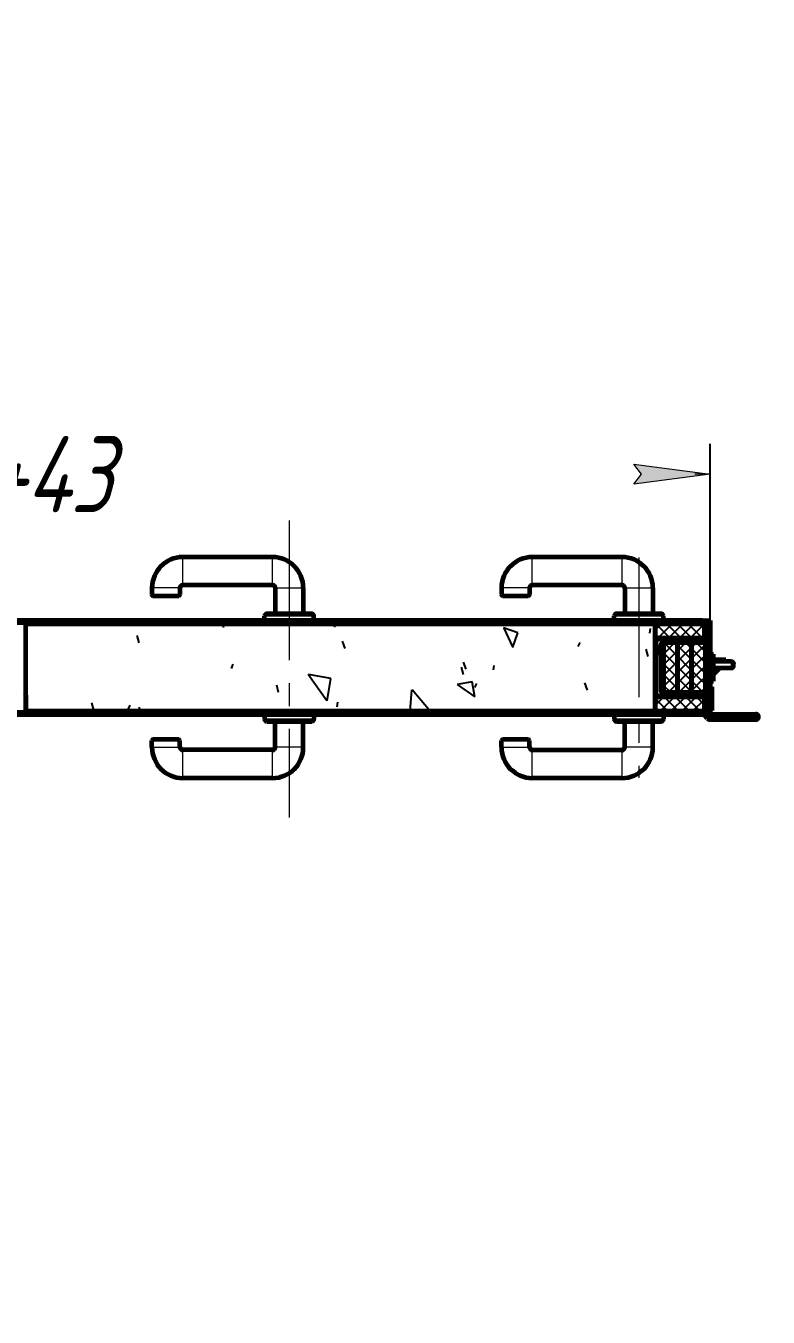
# Model space of a CAD drawing. Header units: millimetres. Extents: x -68 to 2520, y 0 to 297.
# Drawn here: x 916.6 to 965.3, y 0 to 84.6 of the extents above; entities that cross this region are included whole.
import ezdxf

# ---------------------------------------------------------------- set-up
doc = ezdxf.new("R2010")
doc.units = ezdxf.units.MM
for name, pattern in [('K5LT_AXLED', [13.660316, 9.160316, -1.5, 1.5, -1.5]), ('K5LT_BASIC', [0]), ('K5LT_THIN', [0])]:
    doc.linetypes.add(name, pattern=pattern)
doc.layers.add('Системный слой', color=7, linetype='Continuous')
doc.styles.add('KDIMTEXTSTYLE', font='GOST_AU.SHX', dxfattribs={"width": 0.96, "oblique": 15, "height": 5})
doc.dimstyles.new('KDIMSTYLE (0.50)', dxfattribs={"dimtxt": 5, "dimasz": 1, "dimexe": 2, "dimexo": 0, "dimgap": 1, "dimtad": 1, "dimlfac": 2, "dimtxsty": 'KDIMTEXTSTYLE', "dimsah": 1, "dimcen": 0, "dimdle": 1, "dimadec": 0, "dimazin": 0, "dimtfac": 0.667, "dimtmove": 0, "dimatfit": 3, "dimfxl": 1, "dimtvp": 1, "dimtolj": 1, "dimtzin": 0, "dimarcsym": 0})
doc.dimstyles.new('KDIMSTYLE (1.50)', dxfattribs={"dimtxt": 5, "dimasz": 1, "dimexe": 2, "dimexo": 0, "dimgap": 1, "dimtad": 1, "dimlfac": 0.666667, "dimtxsty": 'KDIMTEXTSTYLE', "dimsah": 1, "dimcen": 0, "dimdle": 1, "dimadec": 0, "dimazin": 0, "dimtfac": 0.667, "dimtmove": 0, "dimatfit": 3, "dimfxl": 1, "dimtvp": 1, "dimtolj": 1, "dimtzin": 0, "dimarcsym": 0})
pattern_1 = [(40, (7.66, 6.428), (-20.5692, 24.5134), [2, -30]), (130, (9.193, 7.713), (-24.5134, -20.5692), [2, -30]), (85, (7.66, 6.428), (-20.5688, 24.51297), [2.828, -42.426]), (60, (9.193, 7.713), (-27.7128, 16), [2, -30]), (150, (10.192, 9.445), (-16, -27.7128), [2, -30]), (105, (9.193, 7.713), (-27.7123, 15.9997), [2.828, -42.426]), (80, (16.853, 14.141), (-26.0974, 4.6017), [1.5, -25]), (170, (17.114, 15.618), (-4.6017, -26.0974), [1.5, -25]), (125, (16.853, 14.141), (-26.09695, 4.6016), [2.121, -35.355]), (100, (-18.796, -15.771), (-15.75692, -2.77837), [1, -15]), (190, (-18.97, -14.787), (2.77837, -15.75692), [1, -15]), (145, (-18.796, -15.771), (-15.75733, -2.77844), [1.414, -21.213]), (70, (1.233, 14.088), (-15.03508, 5.47232), [1, -15]), (160, (1.575, 15.028), (-5.47232, -15.03508), [1, -15]), (115, (1.233, 14.088), (-15.03547, 5.47246), [1.414, -21.213]), (85, (0, 0), (-9.35186, 7.84492), [0.3, -10]), (65, (0, 0), (-2.418448, 6.64463), [0.3, -10]), (105, (0, 0), (-6.193075, 7.658056), [0.5, -12]), (110, (0, 0), (-7.94593, 1.36463), [0.5, -7])]
pattern_2 = [(45, (0, 0), (-2.12132, 2.12132), [])]
pattern_3 = [(135, (0, 0), (-2.12132, -2.12132), [])]
pattern_4 = [(45, (0, 0), (-0.3535534, 0.3535534), []), (135, (0, 0), (-0.3535534, -0.3535534), [])]

# ---------------------------------------------------------------- blocks, each defined once
blk = doc.blocks.new('U23')
at = {"layer": 'Системный слой', "color": 30, "linetype": 'K5LT_AXLED', "lineweight": 18, "true_color": 0xff8000}
blk.add_line((933.918, 52.208), (933.918, 32.751), dxfattribs=at)
at = {"layer": 'Системный слой', "color": 5, "linetype": 'K5LT_BASIC', "lineweight": 60, "true_color": 0x0000ff}
for p, q in [((932.816, 49.808), (926.936, 49.808)), ((924.915, 47.786), (924.915, 47.345)), ((926.752, 47.786), (926.752, 47.345)), ((932.816, 47.97), (926.936, 47.97)), ((933, 47.786), (933, 46.096)), ((934.837, 47.786), (934.837, 46.096)), ((924.988, 47.272), (926.679, 47.272)), ((932.301, 45.471), (932.301, 45.949)), ((935.388, 46.096), (932.448, 46.096)), ((935.535, 45.471), (935.535, 45.949)), ((932.301, 39.665), (932.301, 39.187)), ((932.448, 39.04), (935.388, 39.04)), ((933, 37.349), (933, 39.04)), ((934.837, 37.349), (934.837, 39.04)), ((935.535, 39.665), (935.535, 39.187)), ((924.915, 37.349), (924.915, 37.79)), ((926.679, 37.864), (924.988, 37.864)), ((926.752, 37.349), (926.752, 37.79)), ((932.816, 37.166), (926.936, 37.166)), ((932.816, 35.328), (926.936, 35.328))]:
    blk.add_line(p, q, dxfattribs=at)
at = {"layer": 'Системный слой', "color": 7, "linetype": 'K5LT_THIN', "lineweight": 18}
for p, q in [((926.936, 47.97), (926.936, 49.808)), ((932.816, 47.97), (932.816, 49.808)), ((926.752, 47.786), (924.915, 47.786)), ((933, 47.786), (934.837, 47.786)), ((926.752, 47.345), (924.915, 47.345)), ((932.301, 45.949), (935.535, 45.949)), ((935.535, 39.187), (932.301, 39.187)), ((924.915, 37.79), (926.752, 37.79)), ((924.915, 37.349), (926.752, 37.349)), ((934.837, 37.349), (933, 37.349)), ((926.936, 35.328), (926.936, 37.166)), ((932.816, 35.328), (932.816, 37.166))]:
    blk.add_line(p, q, dxfattribs=at)
at = {"layer": 'Системный слой', "color": 5, "linetype": 'K5LT_BASIC', "lineweight": 60, "true_color": 0x0000ff}
for centre, radius, start, end in [((926.936, 47.786), 2.021, 90, 180), ((932.816, 47.786), 2.021, 0, 90), ((926.936, 47.786), 0.184, 90, 180), ((932.816, 47.786), 0.184, 0, 90), ((924.988, 47.345), 0.0735, 180, 270), ((926.679, 47.345), 0.0735, 270, 0), ((932.448, 45.949), 0.147, 90, 180), ((935.388, 45.949), 0.147, 0, 90), ((932.448, 39.187), 0.147, 180, 270), ((935.388, 39.187), 0.147, 270, 0), ((924.988, 37.79), 0.0735, 90, 180), ((926.936, 37.349), 2.021, 180, 270), ((926.679, 37.79), 0.0735, 0, 90), ((926.936, 37.349), 0.184, 180, 270), ((932.816, 37.349), 2.021, 270, 0), ((932.816, 37.349), 0.184, 270, 0)]:
    blk.add_arc(centre, radius, start, end, dxfattribs=at)
blk = doc.blocks.new('U36')
at = {"layer": 'Системный слой', "color": 30, "linetype": 'K5LT_AXLED', "lineweight": 18, "true_color": 0xff8000}
blk.add_line((933.918, 52.208), (933.918, 32.751), dxfattribs=at)
at = {"layer": 'Системный слой', "color": 5, "linetype": 'K5LT_BASIC', "lineweight": 60, "true_color": 0x0000ff}
for p, q in [((932.816, 49.808), (926.936, 49.808)), ((924.915, 47.786), (924.915, 47.345)), ((926.752, 47.786), (926.752, 47.345)), ((932.816, 47.97), (926.936, 47.97)), ((933, 47.786), (933, 46.096)), ((934.837, 47.786), (934.837, 46.096)), ((924.988, 47.272), (926.679, 47.272)), ((932.301, 45.471), (932.301, 45.949)), ((935.388, 46.096), (932.448, 46.096)), ((935.535, 45.471), (935.535, 45.949)), ((932.301, 39.665), (932.301, 39.187)), ((932.448, 39.04), (935.388, 39.04)), ((933, 37.349), (933, 39.04)), ((934.837, 37.349), (934.837, 39.04)), ((935.535, 39.665), (935.535, 39.187)), ((924.915, 37.349), (924.915, 37.79)), ((926.679, 37.864), (924.988, 37.864)), ((926.752, 37.349), (926.752, 37.79)), ((932.816, 37.166), (926.936, 37.166)), ((932.816, 35.328), (926.936, 35.328))]:
    blk.add_line(p, q, dxfattribs=at)
at = {"layer": 'Системный слой', "color": 7, "linetype": 'K5LT_THIN', "lineweight": 18}
for p, q in [((926.936, 47.97), (926.936, 49.808)), ((932.816, 47.97), (932.816, 49.808)), ((926.752, 47.786), (924.915, 47.786)), ((933, 47.786), (934.837, 47.786)), ((926.752, 47.345), (924.915, 47.345)), ((932.301, 45.949), (935.535, 45.949)), ((935.535, 39.187), (932.301, 39.187)), ((924.915, 37.79), (926.752, 37.79)), ((924.915, 37.349), (926.752, 37.349)), ((934.837, 37.349), (933, 37.349)), ((926.936, 35.328), (926.936, 37.166)), ((932.816, 35.328), (932.816, 37.166))]:
    blk.add_line(p, q, dxfattribs=at)
at = {"layer": 'Системный слой', "color": 5, "linetype": 'K5LT_BASIC', "lineweight": 60, "true_color": 0x0000ff}
for centre, radius, start, end in [((926.936, 47.786), 2.021, 90, 180), ((932.816, 47.786), 2.021, 0, 90), ((926.936, 47.786), 0.184, 90, 180), ((932.816, 47.786), 0.184, 0, 90), ((924.988, 47.345), 0.0735, 180, 270), ((926.679, 47.345), 0.0735, 270, 0), ((932.448, 45.949), 0.147, 90, 180), ((935.388, 45.949), 0.147, 0, 90), ((932.448, 39.187), 0.147, 180, 270), ((935.388, 39.187), 0.147, 270, 0), ((924.988, 37.79), 0.0735, 90, 180), ((926.936, 37.349), 2.021, 180, 270), ((926.679, 37.79), 0.0735, 0, 90), ((926.936, 37.349), 0.184, 180, 270), ((932.816, 37.349), 2.021, 270, 0), ((932.816, 37.349), 0.184, 270, 0)]:
    blk.add_arc(centre, radius, start, end, dxfattribs=at)
blk = doc.blocks.new('KDIMARROW_01')
at = {"layer": 'Системный слой'}
blk.add_hatch(color=0, dxfattribs=at).paths.add_polyline_path([(0, 0), (-5, 0.658), (-4.5, 0), (-5, -0.658)])
at = {"layer": 'Системный слой', "color": 0, "linetype": 'K5LT_THIN', "lineweight": 18}
for p, q in [((-4.5, 0), (-5, 0.658)), ((-5, 0.658), (0, 0)), ((0, 0), (-5, -0.658)), ((-5, -0.658), (-4.5, 0)), ((0, 0), (-1, 0))]:
    blk.add_line(p, q, dxfattribs=at)

msp = doc.modelspace()

# ---------------------------------------------------------------- hatches: boundary and pattern name
at = {"layer": 'Системный слой'}
h = msp.add_hatch(dxfattribs=at)
h.set_pattern_fill('Песок', angle=40, style=0, pattern_type=0)
h.set_pattern_definition(pattern_1)
h.paths.add_polyline_path([(958.08035, 45.43428), (916.7186, 45.43428), (916.66662, 45.41275), (916.6451, 45.36078), (916.6451, 40.76703), (916.6451, 39.77478), (916.66662, 39.72281), (916.7186, 39.70128), (958.08035, 39.70128), (958.08035, 40.84053), (958.08035, 44.29503), (958.08035, 44.51553)])
h = msp.add_hatch(dxfattribs=at)
h.set_pattern_fill('Песок', angle=40, style=0, pattern_type=0)
h.set_pattern_definition(pattern_1)
h.paths.add_polyline_path([(958.08035, 45.43428), (916.7186, 45.43428), (916.66662, 45.41275), (916.6451, 45.36078), (916.6451, 40.76703), (916.6451, 39.77478), (916.66662, 39.72281), (916.7186, 39.70128), (958.08035, 39.70128), (958.08035, 40.84053), (958.08035, 44.29503), (958.08035, 44.51553)])
h = msp.add_hatch(dxfattribs=at)
h.set_pattern_fill('Неметалл', angle=45, style=0, pattern_type=0)
h.set_pattern_definition(pattern_4)
h.paths.add_polyline_path([(957.8978, 45.43428), (961.1318, 45.43428), (961.1318, 44.51553), (958.1183, 44.51553), (957.8978, 44.51553)])
h = msp.add_hatch(dxfattribs=at)
h.set_pattern_fill('Неметалл', angle=45, style=0, pattern_type=0)
h.set_pattern_definition(pattern_4)
h.paths.add_polyline_path([(957.8978, 45.43428), (961.1318, 45.43428), (961.1318, 44.51553), (958.1183, 44.51553), (957.8978, 44.51553)])
h = msp.add_hatch(dxfattribs=at)
h.set_pattern_fill('Металл', angle=45, style=0, pattern_type=0)
h.set_pattern_definition(pattern_2)
h.paths.add_polyline_path([(961.4993, 45.36078), (961.4993, 39.66453), (961.54235, 39.56059), (961.6463, 39.51753), (964.4981, 39.51753), (964.62803, 39.46371), (964.68185, 39.33378), (964.62803, 39.20385), (964.4981, 39.15003), (961.52026, 39.15003), (961.31237, 39.23614), (961.11079, 39.43773), (961.00685, 39.48078), (958.7798, 39.48078), (958.7798, 39.62778), (961.00685, 39.62778), (961.21473, 39.54167), (961.41632, 39.34009), (961.52026, 39.29703), (964.4981, 39.29703), (964.52408, 39.3078), (964.53485, 39.33378), (964.52408, 39.35977), (964.4981, 39.37053), (961.6463, 39.37053), (961.43841, 39.45664), (961.3523, 39.66453), (961.3523, 45.36078), (961.30924, 45.46473), (961.2053, 45.50778), (958.7798, 45.50778), (958.7798, 45.65478), (961.2053, 45.65478), (961.41318, 45.56867)])
h = msp.add_hatch(dxfattribs=at)
h.set_pattern_fill('Металл', angle=45, style=0, pattern_type=0)
h.set_pattern_definition(pattern_2)
h.paths.add_polyline_path([(961.4993, 45.36078), (961.4993, 39.66453), (961.54235, 39.56059), (961.6463, 39.51753), (964.4981, 39.51753), (964.62803, 39.46371), (964.68185, 39.33378), (964.62803, 39.20385), (964.4981, 39.15003), (961.52026, 39.15003), (961.31237, 39.23614), (961.11079, 39.43773), (961.00685, 39.48078), (958.7798, 39.48078), (958.7798, 39.62778), (961.00685, 39.62778), (961.21473, 39.54167), (961.41632, 39.34009), (961.52026, 39.29703), (964.4981, 39.29703), (964.52408, 39.3078), (964.53485, 39.33378), (964.52408, 39.35977), (964.4981, 39.37053), (961.6463, 39.37053), (961.43841, 39.45664), (961.3523, 39.66453), (961.3523, 45.36078), (961.30924, 45.46473), (961.2053, 45.50778), (958.7798, 45.50778), (958.7798, 45.65478), (961.2053, 45.65478), (961.41318, 45.56867)])
h = msp.add_hatch(dxfattribs=at)
h.set_pattern_fill('Металл', angle=135, style=0, pattern_type=0)
h.set_pattern_definition(pattern_3)
h.paths.add_polyline_path([(961.1318, 40.69353), (958.1183, 40.69353), (958.01435, 40.73659), (957.9713, 40.84053), (957.9713, 44.29503), (958.01435, 44.39898), (958.1183, 44.44203), (961.1318, 44.44203), (961.1318, 44.51553), (958.1183, 44.51553), (957.96238, 44.45095), (957.8978, 44.29503), (957.8978, 40.84053), (957.96238, 40.68462), (958.1183, 40.62003), (961.1318, 40.62003)])
h = msp.add_hatch(dxfattribs=at)
h.set_pattern_fill('Металл', angle=135, style=0, pattern_type=0)
h.set_pattern_definition(pattern_3)
h.paths.add_polyline_path([(961.1318, 40.69353), (958.1183, 40.69353), (958.01435, 40.73659), (957.9713, 40.84053), (957.9713, 44.29503), (958.01435, 44.39898), (958.1183, 44.44203), (961.1318, 44.44203), (961.1318, 44.51553), (958.1183, 44.51553), (957.96238, 44.45095), (957.8978, 44.29503), (957.8978, 40.84053), (957.96238, 40.68462), (958.1183, 40.62003), (961.1318, 40.62003)])
h = msp.add_hatch(dxfattribs=at)
h.set_pattern_fill('Металл', angle=45, style=0, pattern_type=0)
h.set_pattern_definition(pattern_2)
h.paths.add_polyline_path([(961.2053, 44.25828), (958.4858, 44.25828), (958.32988, 44.1937), (958.2653, 44.03778), (958.2653, 41.09778), (958.32988, 40.94187), (958.4858, 40.87728), (961.2053, 40.87728), (961.2053, 40.95078), (958.4858, 40.95078), (958.38185, 40.99384), (958.3388, 41.09778), (958.3388, 44.03778), (958.38185, 44.14173), (958.4858, 44.18478), (961.2053, 44.18478)])
h = msp.add_hatch(dxfattribs=at)
h.set_pattern_fill('Металл', angle=45, style=0, pattern_type=0)
h.set_pattern_definition(pattern_2)
h.paths.add_polyline_path([(961.2053, 44.25828), (958.4858, 44.25828), (958.32988, 44.1937), (958.2653, 44.03778), (958.2653, 41.09778), (958.32988, 40.94187), (958.4858, 40.87728), (961.2053, 40.87728), (961.2053, 40.95078), (958.4858, 40.95078), (958.38185, 40.99384), (958.3388, 41.09778), (958.3388, 44.03778), (958.38185, 44.14173), (958.4858, 44.18478), (961.2053, 44.18478)])
h = msp.add_hatch(dxfattribs=at)
h.set_pattern_fill('Неметалл', angle=45, style=0, pattern_type=0)
h.set_pattern_definition(pattern_4)
h.paths.add_polyline_path([(959.3678, 44.18478), (959.3678, 40.95078), (958.4858, 40.95078), (958.44905, 40.95545), (958.44905, 44.18011), (958.4858, 44.18478)])
h.paths.add_polyline_path([(960.28655, 44.18478), (960.28655, 40.95078), (959.3678, 40.95078), (959.3678, 44.18478)])
h.paths.add_polyline_path([(960.28655, 40.95078), (960.28655, 44.18478), (961.2053, 44.18478), (961.2053, 42.05229), (961.1318, 42.05229), (961.0583, 41.97854), (961.0583, 41.39303), (961.1318, 41.31928), (961.2053, 41.31928), (961.2053, 40.95078)])
h = msp.add_hatch(dxfattribs=at)
h.set_pattern_fill('Неметалл', angle=45, style=0, pattern_type=0)
h.set_pattern_definition(pattern_4)
h.paths.add_polyline_path([(959.3678, 44.18478), (959.3678, 40.95078), (958.4858, 40.95078), (958.44905, 40.95545), (958.44905, 44.18011), (958.4858, 44.18478)])
h.paths.add_polyline_path([(960.28655, 44.18478), (960.28655, 40.95078), (959.3678, 40.95078), (959.3678, 44.18478)])
h.paths.add_polyline_path([(960.28655, 40.95078), (960.28655, 44.18478), (961.2053, 44.18478), (961.2053, 42.05229), (961.1318, 42.05229), (961.0583, 41.97854), (961.0583, 41.39303), (961.1318, 41.31928), (961.2053, 41.31928), (961.2053, 40.95078)])
h = msp.add_hatch(dxfattribs=at)
h.set_pattern_fill('Неметалл', angle=45, style=0, pattern_type=0)
h.set_pattern_definition(pattern_4)
h.paths.add_polyline_path([(961.1318, 39.70128), (957.8978, 39.70128), (957.8978, 40.62003), (958.1183, 40.62003), (961.1318, 40.62003)])
h = msp.add_hatch(dxfattribs=at)
h.set_pattern_fill('Неметалл', angle=45, style=0, pattern_type=0)
h.set_pattern_definition(pattern_4)
h.paths.add_polyline_path([(961.1318, 39.70128), (957.8978, 39.70128), (957.8978, 40.62003), (958.1183, 40.62003), (961.1318, 40.62003)])
h = msp.add_hatch(dxfattribs=at)
h.set_pattern_fill('Неметалл', angle=45, style=0, pattern_type=0)
h.set_pattern_definition(pattern_4)
h.paths.add_polyline_path([(961.60955, 39.74599), (961.60955, 41.31331), (961.4993, 41.31331), (961.4993, 39.74599)])
h = msp.add_hatch(dxfattribs=at)
h.set_pattern_fill('Неметалл', angle=45, style=0, pattern_type=0)
h.set_pattern_definition(pattern_4)
h.paths.add_polyline_path([(961.60955, 39.74599), (961.60955, 41.31331), (961.4993, 41.31331), (961.4993, 39.74599)])

# ---------------------------------------------------------------- linework, layer by layer
at = {"layer": 'Системный слой', "color": 5, "linetype": 'K5LT_BASIC', "lineweight": 60, "true_color": 0x0000ff}
for p, q in [((955.72955, 49.80753), (949.84955, 49.80753)), ((955.72955, 49.80753), (949.84955, 49.80753)), ((947.8283, 47.78628), (947.8283, 47.34528)), ((947.8283, 47.78628), (947.8283, 47.34528)), ((949.6658, 47.78628), (949.6658, 47.34528)), ((949.6658, 47.78628), (949.6658, 47.34528)), ((955.72955, 47.97003), (949.84955, 47.97003)), ((955.72955, 47.97003), (949.84955, 47.97003)), ((955.9133, 47.78628), (955.9133, 46.09578)), ((957.7508, 47.78628), (957.7508, 46.09578)), ((947.9018, 47.27178), (949.5923, 47.27178)), ((947.9018, 47.27178), (949.5923, 47.27178)), ((955.21505, 45.47103), (955.21505, 45.94878)), ((955.21505, 45.47103), (955.21505, 45.94878)), ((958.30205, 46.09578), (955.36205, 46.09578)), ((958.30205, 46.09578), (955.36205, 46.09578)), ((958.44905, 45.47103), (958.44905, 45.94878)), ((961.00685, 45.65478), (871.68185, 45.65478)), ((961.00685, 45.65478), (871.68185, 45.65478)), ((961.2053, 45.50778), (871.97585, 45.50778)), ((961.2053, 45.50778), (871.97585, 45.50778)), ((916.6451, 45.43428), (961.1318, 45.43428)), ((916.6451, 39.70128), (916.6451, 45.43428)), ((916.6451, 45.43428), (961.1318, 45.43428)), ((916.6451, 39.70128), (916.6451, 45.43428)), ((961.1318, 45.47103), (916.7186, 45.47103)), ((961.1318, 45.47103), (916.7186, 45.47103)), ((961.1318, 45.43428), (916.7186, 45.43428)), ((961.1318, 45.43428), (916.7186, 45.43428)), ((957.8978, 45.43428), (957.8978, 44.51553)), ((961.1318, 45.43428), (957.8978, 45.43428)), ((957.8978, 39.70128), (957.8978, 45.43428)), ((957.8978, 45.43428), (957.8978, 44.51553)), ((961.1318, 45.43428), (957.8978, 45.43428)), ((957.8978, 39.70128), (957.8978, 45.43428)), ((958.7798, 45.65478), (958.44905, 45.65478)), ((958.7798, 45.65478), (958.44905, 45.65478)), ((958.7798, 45.50778), (958.44905, 45.50778)), ((958.7798, 45.50778), (958.44905, 45.50778)), ((958.7798, 45.65478), (958.7798, 45.50778)), ((958.7798, 45.65478), (961.2053, 45.65478)), ((958.7798, 45.65478), (958.7798, 45.50778)), ((958.7798, 45.65478), (961.2053, 45.65478)), ((958.7798, 45.50778), (961.2053, 45.50778)), ((958.7798, 45.50778), (961.2053, 45.50778)), ((961.1318, 44.51553), (961.1318, 45.43428)), ((961.1318, 44.51553), (961.1318, 45.43428)), ((961.2053, 45.65478), (961.4993, 45.65478)), ((961.2053, 45.65478), (961.4993, 45.65478)), ((961.2053, 45.36078), (961.2053, 44.51553)), ((961.2053, 45.36078), (961.2053, 44.51553)), ((961.24205, 45.36078), (961.24205, 44.51553)), ((961.24205, 45.36078), (961.24205, 44.51553)), ((961.3523, 45.36078), (961.3523, 39.66453)), ((961.3523, 45.36078), (961.3523, 39.66453)), ((961.4993, 45.65478), (961.4993, 45.58128)), ((961.4993, 45.65478), (961.4993, 45.58128)), ((961.4993, 45.58128), (961.4993, 45.36078)), ((961.4993, 45.58128), (961.4993, 45.36078)), ((961.4993, 45.36078), (961.4993, 39.66453)), ((961.4993, 45.36078), (961.4993, 39.66453)), ((957.8978, 44.51553), (961.1318, 44.51553)), ((957.8978, 44.51553), (961.1318, 44.51553)), ((957.8978, 40.84053), (957.8978, 44.29503)), ((957.8978, 40.84053), (957.8978, 44.29503)), ((957.9713, 40.84053), (957.9713, 44.29503)), ((957.9713, 40.84053), (957.9713, 44.29503)), ((958.1183, 44.51553), (961.1318, 44.51553)), ((958.1183, 44.51553), (961.1318, 44.51553)), ((958.1183, 44.44203), (961.1318, 44.44203)), ((958.1183, 44.44203), (961.1318, 44.44203)), ((958.2653, 43.37628), (958.2653, 44.03778)), ((958.2653, 44.03778), (958.2653, 41.09778)), ((958.2653, 43.37628), (958.2653, 44.03778)), ((958.2653, 44.03778), (958.2653, 41.09778)), ((958.3388, 44.03778), (958.3388, 41.09778)), ((958.3388, 44.03778), (958.3388, 41.09778)), ((959.3678, 44.18478), (958.44905, 44.18478)), ((958.44905, 44.18478), (958.44905, 40.95078)), ((959.3678, 44.18478), (958.44905, 44.18478)), ((958.44905, 44.18478), (958.44905, 40.95078)), ((958.4858, 44.25828), (961.16855, 44.25828)), ((961.2053, 44.25828), (958.4858, 44.25828)), ((958.4858, 44.25828), (961.16855, 44.25828)), ((961.2053, 44.25828), (958.4858, 44.25828)), ((961.2053, 44.18478), (958.4858, 44.18478)), ((961.2053, 44.18478), (958.4858, 44.18478)), ((959.3678, 40.95078), (959.3678, 44.18478)), ((959.3678, 44.18478), (959.3678, 40.95078)), ((960.28655, 44.18478), (959.3678, 44.18478)), ((959.3678, 40.95078), (959.3678, 44.18478)), ((959.3678, 44.18478), (959.3678, 40.95078)), ((960.28655, 44.18478), (959.3678, 44.18478)), ((961.1318, 44.44203), (959.7353, 44.44203)), ((959.7353, 44.40528), (959.7353, 44.44203)), ((961.1318, 44.44203), (959.7353, 44.44203)), ((959.7353, 44.40528), (959.7353, 44.44203)), ((961.1318, 44.40528), (959.7353, 44.40528)), ((961.1318, 44.40528), (959.7353, 44.40528)), ((960.28655, 44.18478), (960.28655, 40.95078)), ((961.2053, 44.18478), (960.28655, 44.18478)), ((960.28655, 40.95078), (960.28655, 44.18478)), ((960.28655, 44.18478), (960.28655, 40.95078)), ((961.2053, 44.18478), (960.28655, 44.18478)), ((960.28655, 40.95078), (960.28655, 44.18478)), ((961.1318, 44.51553), (961.1318, 44.44203)), ((961.1318, 44.51553), (961.1318, 44.44203)), ((961.2053, 44.25828), (961.2053, 44.18478)), ((961.2053, 44.25828), (961.2053, 44.18478)), ((961.2053, 40.95078), (961.2053, 44.18478)), ((961.2053, 40.95078), (961.2053, 44.18478)), ((961.2053, 43.19253), (961.3523, 43.19253)), ((961.2053, 43.19253), (961.3523, 43.19253)), ((961.4993, 43.44978), (961.7198, 43.44978)), ((961.4993, 43.44978), (961.7198, 43.44978)), ((961.7198, 41.68578), (961.7198, 43.44978)), ((961.7198, 41.68578), (961.7198, 43.44978)), ((962.5283, 43.07493), (961.7198, 43.07493)), ((962.5283, 43.07493), (961.7198, 43.07493)), ((962.8958, 42.96468), (961.7198, 42.96468)), ((962.8958, 42.96468), (961.7198, 42.96468)), ((961.7198, 42.11943), (962.13875, 42.53838)), ((962.8958, 42.53838), (961.7198, 42.53838)), ((961.7198, 42.11943), (962.13875, 42.53838)), ((962.8958, 42.53838), (961.7198, 42.53838)), ((962.8958, 42.53838), (962.13875, 42.53838)), ((962.8958, 42.53838), (962.13875, 42.53838)), ((962.5283, 43.07493), (962.5283, 42.96468)), ((962.5283, 43.07493), (962.5283, 42.96468)), ((962.8958, 42.96468), (962.5283, 42.96468)), ((962.8958, 42.96468), (962.5283, 42.96468)), ((963.0428, 42.68538), (963.0428, 42.81768)), ((963.0428, 42.68538), (963.0428, 42.81768)), ((963.0428, 42.68538), (963.0428, 42.81768)), ((963.0428, 42.68538), (963.0428, 42.81768)), ((961.2053, 41.94303), (961.3523, 41.94303)), ((961.2053, 41.94303), (961.3523, 41.94303)), ((961.4993, 41.68578), (961.7198, 41.68578)), ((961.4993, 41.68578), (961.7198, 41.68578)), ((916.6451, 40.76703), (916.6451, 39.77478)), ((916.6451, 40.76703), (916.6451, 39.77478)), ((957.8978, 40.62003), (957.8978, 39.70128)), ((961.1318, 40.62003), (957.8978, 40.62003)), ((957.8978, 40.62003), (957.8978, 39.70128)), ((961.1318, 40.62003), (957.8978, 40.62003)), ((961.1318, 40.69353), (958.1183, 40.69353)), ((961.1318, 40.69353), (958.1183, 40.69353)), ((961.1318, 40.62003), (958.1183, 40.62003)), ((961.1318, 40.62003), (958.1183, 40.62003)), ((958.44905, 40.95078), (959.3678, 40.95078)), ((958.44905, 40.95078), (959.3678, 40.95078)), ((958.4858, 40.95078), (961.2053, 40.95078)), ((958.4858, 40.95078), (961.2053, 40.95078)), ((961.16855, 40.87728), (958.4858, 40.87728)), ((958.4858, 40.87728), (961.2053, 40.87728)), ((961.16855, 40.87728), (958.4858, 40.87728)), ((958.4858, 40.87728), (961.2053, 40.87728)), ((959.3678, 40.95078), (960.28655, 40.95078)), ((959.3678, 40.95078), (960.28655, 40.95078)), ((959.7353, 40.69353), (959.7353, 40.73028)), ((959.7353, 40.73028), (961.1318, 40.73028)), ((959.7353, 40.69353), (959.7353, 40.73028)), ((959.7353, 40.73028), (961.1318, 40.73028)), ((959.7353, 40.69353), (961.1318, 40.69353)), ((959.7353, 40.69353), (961.1318, 40.69353)), ((960.28655, 40.95078), (961.2053, 40.95078)), ((960.28655, 40.95078), (961.2053, 40.95078)), ((961.1318, 40.69353), (961.1318, 40.62003)), ((961.1318, 40.69353), (961.1318, 40.62003)), ((961.1318, 39.70128), (961.1318, 40.62003)), ((961.1318, 39.70128), (961.1318, 40.62003)), ((961.2053, 40.95078), (961.2053, 40.87728)), ((961.2053, 40.95078), (961.2053, 40.87728)), ((961.2053, 40.62003), (961.2053, 39.77478)), ((961.2053, 40.62003), (961.2053, 39.77478)), ((961.24205, 40.62003), (961.24205, 39.77478)), ((961.24205, 40.62003), (961.24205, 39.77478)), ((961.4993, 41.31331), (961.60955, 41.31331)), ((961.4993, 41.31331), (961.60955, 41.31331)), ((961.60955, 41.31331), (961.60955, 39.74599)), ((961.60955, 41.31331), (961.60955, 39.74599)), ((961.4993, 39.48078), (871.68185, 39.48078)), ((961.4993, 39.48078), (871.68185, 39.48078)), ((961.2053, 39.62778), (871.97585, 39.62778)), ((961.2053, 39.62778), (871.97585, 39.62778)), ((961.1318, 39.70128), (916.6451, 39.70128)), ((961.1318, 39.70128), (916.6451, 39.70128)), ((916.7186, 39.70128), (961.1318, 39.70128)), ((916.7186, 39.70128), (961.1318, 39.70128)), ((916.7186, 39.66453), (961.1318, 39.66453)), ((916.7186, 39.66453), (961.1318, 39.66453)), ((955.21505, 39.66453), (955.21505, 39.18678)), ((955.21505, 39.66453), (955.21505, 39.18678)), ((955.36205, 39.03978), (958.30205, 39.03978)), ((955.36205, 39.03978), (958.30205, 39.03978)), ((955.9133, 37.34928), (955.9133, 39.03978)), ((957.7508, 37.34928), (957.7508, 39.03978)), ((957.8978, 39.70128), (961.1318, 39.70128)), ((957.8978, 39.70128), (961.1318, 39.70128)), ((958.44905, 39.66453), (958.44905, 39.18678)), ((958.7798, 39.62778), (958.44905, 39.62778)), ((958.7798, 39.62778), (958.44905, 39.62778)), ((958.7798, 39.48078), (958.44905, 39.48078)), ((958.7798, 39.48078), (958.44905, 39.48078)), ((961.00685, 39.62778), (958.7798, 39.62778)), ((958.7798, 39.62778), (958.7798, 39.48078)), ((961.00685, 39.62778), (958.7798, 39.62778)), ((958.7798, 39.62778), (958.7798, 39.48078)), ((961.00685, 39.48078), (958.7798, 39.48078)), ((961.00685, 39.48078), (958.7798, 39.48078)), ((961.2053, 39.62778), (961.00685, 39.62778)), ((961.2053, 39.62778), (961.00685, 39.62778)), ((961.31237, 39.23614), (961.11079, 39.43773)), ((961.31237, 39.23614), (961.11079, 39.43773)), ((961.41632, 39.34009), (961.21473, 39.54167)), ((961.41632, 39.34009), (961.21473, 39.54167)), ((961.4993, 39.74599), (961.60955, 39.74599)), ((961.4993, 39.74599), (961.60955, 39.74599)), ((964.4981, 39.29703), (961.52026, 39.29703)), ((964.4981, 39.29703), (961.52026, 39.29703)), ((964.4981, 39.15003), (961.52026, 39.15003)), ((964.4981, 39.15003), (961.52026, 39.15003)), ((961.6463, 39.51753), (964.4981, 39.51753)), ((961.6463, 39.51753), (964.4981, 39.51753)), ((961.6463, 39.37053), (964.4981, 39.37053)), ((961.6463, 39.37053), (964.4981, 39.37053)), ((947.8283, 37.34928), (947.8283, 37.79028)), ((947.8283, 37.34928), (947.8283, 37.79028)), ((949.5923, 37.86378), (947.9018, 37.86378)), ((949.5923, 37.86378), (947.9018, 37.86378)), ((949.6658, 37.34928), (949.6658, 37.79028)), ((949.6658, 37.34928), (949.6658, 37.79028)), ((955.72955, 37.16553), (949.84955, 37.16553)), ((955.72955, 37.16553), (949.84955, 37.16553)), ((955.72955, 35.32803), (949.84955, 35.32803)), ((955.72955, 35.32803), (949.84955, 35.32803))]:
    msp.add_line(p, q, dxfattribs=at)
at = {"layer": 'Системный слой', "color": 7, "linetype": 'K5LT_THIN', "lineweight": 18}
for p, q in [((949.84955, 47.97003), (949.84955, 49.80753)), ((949.84955, 47.97003), (949.84955, 49.80753)), ((955.72955, 47.97003), (955.72955, 49.80753)), ((949.6658, 47.78628), (947.8283, 47.78628)), ((949.6658, 47.78628), (947.8283, 47.78628)), ((955.9133, 47.78628), (957.7508, 47.78628)), ((949.6658, 47.34528), (947.8283, 47.34528)), ((949.6658, 47.34528), (947.8283, 47.34528)), ((955.21505, 45.94878), (958.44905, 45.94878)), ((955.21505, 45.94878), (958.44905, 45.94878)), ((961.1318, 45.36078), (961.2788, 45.36078)), ((961.1318, 45.36078), (961.2053, 45.36078)), ((961.1318, 45.36078), (961.2788, 45.36078)), ((961.1318, 45.36078), (961.2053, 45.36078)), ((961.3523, 45.36078), (961.2053, 45.36078)), ((961.3523, 45.36078), (961.2053, 45.36078)), ((961.39976, 45.58128), (961.4993, 45.58128)), ((961.39976, 45.58128), (961.4993, 45.58128)), ((961.2053, 42.89853), (961.3523, 42.89853)), ((961.2053, 42.89853), (961.3523, 42.89853)), ((962.8958, 42.89118), (961.7198, 42.89118)), ((962.8958, 42.89118), (961.7198, 42.89118)), ((962.8958, 42.61188), (961.7198, 42.61188)), ((962.8958, 42.61188), (961.7198, 42.61188)), ((962.8958, 42.96468), (962.8958, 42.89118)), ((962.8958, 42.96468), (962.8958, 42.89118)), ((962.8958, 42.89118), (962.8958, 42.61188)), ((962.8958, 42.89118), (962.8958, 42.61188)), ((962.8958, 42.61188), (962.8958, 42.53838)), ((962.8958, 42.61188), (962.8958, 42.53838)), ((961.3523, 39.77478), (961.2053, 39.77478)), ((961.3523, 39.77478), (961.2053, 39.77478)), ((958.44905, 39.18678), (955.21505, 39.18678)), ((958.44905, 39.18678), (955.21505, 39.18678)), ((947.8283, 37.79028), (949.6658, 37.79028)), ((947.8283, 37.79028), (949.6658, 37.79028)), ((947.8283, 37.34928), (949.6658, 37.34928)), ((947.8283, 37.34928), (949.6658, 37.34928)), ((957.7508, 37.34928), (955.9133, 37.34928)), ((949.84955, 35.32803), (949.84955, 37.16553)), ((949.84955, 35.32803), (949.84955, 37.16553)), ((955.72955, 35.32803), (955.72955, 37.16553)), ((955.72955, 35.32803), (955.72955, 37.16553))]:
    msp.add_line(p, q, dxfattribs=at)
at = {"layer": 'Системный слой', "color": 30, "linetype": 'K5LT_AXLED', "lineweight": 18, "true_color": 0xff8000}
msp.add_line((956.83205, 49.78628), (956.83205, 35.34928), dxfattribs=at)
at = {"layer": 'Системный слой', "color": 5, "linetype": 'K5LT_BASIC', "lineweight": 60, "true_color": 0x0000ff}
for centre, radius, start, end in [((949.84955, 47.78628), 2.02125, 90, 180), ((949.84955, 47.78628), 2.02125, 90, 180), ((955.72955, 47.78628), 2.02125, 0, 90), ((949.84955, 47.78628), 0.18375, 90, 180), ((949.84955, 47.78628), 0.18375, 90, 180), ((955.72955, 47.78628), 0.18375, 0, 90), ((947.9018, 47.34528), 0.0735, 180, 270), ((947.9018, 47.34528), 0.0735, 180, 270), ((949.5923, 47.34528), 0.0735, 270, 0), ((949.5923, 47.34528), 0.0735, 270, 0), ((955.36205, 45.94878), 0.147, 90, 180), ((955.36205, 45.94878), 0.147, 90, 180), ((958.30205, 45.94878), 0.147, 0, 90), ((916.7186, 45.36078), 0.11025, 90, 180), ((916.7186, 45.36078), 0.11025, 90, 180), ((916.7186, 45.36078), 0.0735, 90, 180), ((916.7186, 45.36078), 0.0735, 90, 180), ((961.1318, 45.36078), 0.11025, 0, 90), ((961.1318, 45.36078), 0.11025, 0, 90), ((961.1318, 45.36078), 0.0735, 0, 90), ((961.1318, 45.36078), 0.0735, 0, 90), ((961.2053, 45.36078), 0.294, 0, 90), ((961.2053, 45.36078), 0.294, 0, 90), ((961.2053, 45.36078), 0.147, 0, 90), ((961.2053, 45.36078), 0.147, 0, 90), ((958.1183, 44.29503), 0.2205, 90, 180), ((958.1183, 44.29503), 0.2205, 90, 180), ((958.1183, 44.29503), 0.147, 90, 180), ((958.1183, 44.29503), 0.147, 90, 180), ((958.4858, 44.03778), 0.2205, 90, 180), ((958.4858, 44.03778), 0.2205, 90, 180), ((958.4858, 44.03778), 0.2205, 90, 180), ((958.4858, 44.03778), 0.2205, 90, 180), ((958.4858, 44.03778), 0.147, 90, 180), ((958.4858, 44.03778), 0.147, 90, 180), ((961.1318, 44.51553), 0.11025, 270, 0), ((961.1318, 44.51553), 0.0735, 270, 0), ((961.1318, 44.51553), 0.11025, 270, 0), ((961.1318, 44.51553), 0.0735, 270, 0), ((962.8958, 42.81768), 0.147, 0, 90), ((962.8958, 42.81768), 0.147, 0, 90), ((962.8958, 42.81768), 0.147, 0, 90), ((962.8958, 42.81768), 0.147, 0, 90), ((962.8958, 42.68538), 0.147, 270, 0), ((962.8958, 42.68538), 0.147, 270, 0), ((962.8958, 42.68538), 0.147, 270, 0), ((962.8958, 42.68538), 0.147, 270, 0), ((916.53485, 40.76703), 0.11025, 0, 90), ((916.53485, 40.76703), 0.11025, 0, 90), ((958.1183, 40.84053), 0.2205, 180, 270), ((958.1183, 40.84053), 0.2205, 180, 270), ((958.1183, 40.84053), 0.147, 180, 270), ((958.1183, 40.84053), 0.147, 180, 270), ((958.4858, 41.09778), 0.2205, 180, 270), ((958.4858, 41.09778), 0.2205, 180, 270), ((958.4858, 41.09778), 0.2205, 180, 270), ((958.4858, 41.09778), 0.2205, 180, 270), ((958.4858, 41.09778), 0.147, 180, 270), ((958.4858, 41.09778), 0.147, 180, 270), ((961.1318, 40.62003), 0.11025, 0, 90), ((961.1318, 40.62003), 0.11025, 0, 90), ((961.1318, 40.62003), 0.0735, 0, 90), ((961.1318, 40.62003), 0.0735, 0, 90), ((916.7186, 39.77478), 0.11025, 180, 270), ((916.7186, 39.77478), 0.11025, 180, 270), ((916.7186, 39.77478), 0.0735, 180, 270), ((916.7186, 39.77478), 0.0735, 180, 270), ((961.1318, 39.77478), 0.11025, 270, 0), ((961.1318, 39.77478), 0.0735, 270, 0), ((961.1318, 39.77478), 0.11025, 270, 0), ((961.1318, 39.77478), 0.0735, 270, 0), ((961.2053, 39.77478), 0.147, 270, 0), ((961.2053, 39.77478), 0.147, 270, 0), ((955.36205, 39.18678), 0.147, 180, 270), ((955.36205, 39.18678), 0.147, 180, 270), ((958.30205, 39.18678), 0.147, 270, 0), ((961.00685, 39.33378), 0.294, 45, 90), ((961.00685, 39.33378), 0.294, 45, 90), ((961.00685, 39.33378), 0.147, 45, 90), ((961.00685, 39.33378), 0.147, 45, 90), ((961.2053, 39.77478), 0.294, 282.4553121, 306.5952463), ((961.2053, 39.77478), 0.294, 282.4553121, 306.5952463), ((961.52026, 39.44403), 0.294, 225, 270), ((961.52026, 39.44403), 0.294, 225, 270), ((961.6463, 39.66453), 0.294, 180, 270), ((961.6463, 39.66453), 0.294, 180, 270), ((961.52026, 39.44403), 0.147, 225, 270), ((961.52026, 39.44403), 0.147, 225, 270), ((961.6463, 39.66453), 0.147, 180, 270), ((961.6463, 39.66453), 0.147, 180, 270), ((964.4981, 39.33378), 0.18375, 270, 90), ((964.4981, 39.33378), 0.18375, 270, 90), ((964.4981, 39.33378), 0.03675, 270, 90), ((964.4981, 39.33378), 0.03675, 270, 90), ((947.9018, 37.79028), 0.0735, 90, 180), ((947.9018, 37.79028), 0.0735, 90, 180), ((949.84955, 37.34928), 2.02125, 180, 270), ((949.84955, 37.34928), 2.02125, 180, 270), ((949.5923, 37.79028), 0.0735, 0, 90), ((949.5923, 37.79028), 0.0735, 0, 90), ((949.84955, 37.34928), 0.18375, 180, 270), ((949.84955, 37.34928), 0.18375, 180, 270), ((955.72955, 37.34928), 2.02125, 270, 0), ((955.72955, 37.34928), 2.02125, 270, 0), ((955.72955, 37.34928), 0.18375, 270, 0)]:
    msp.add_arc(centre, radius, start, end, dxfattribs=at)
at = {"layer": 'Системный слой', "color": 7, "linetype": 'K5LT_THIN', "lineweight": 18}
for points, knots in [([(963.0428, 42.81768), (963.0428, 42.82072), (963.04208, 42.82657), (963.039, 42.83486), (963.0345, 42.8424), (963.02862, 42.8495), (963.02097, 42.85649), (963.01178, 42.86307), (963.00137, 42.86903), (962.98966, 42.87443), (962.97712, 42.87908), (962.96359, 42.88305), (962.94976, 42.88619), (962.93494, 42.88867), (962.92055, 42.89026), (962.90726, 42.89104), (962.89938, 42.89118), (962.8958, 42.89118)], [0, 0, 0, 0, 1.58185033, 2.95882881, 4.08791542, 5.28701107, 6.49517679, 7.68312356, 8.86521561, 10.00152417, 11.20966468, 12.33498977, 13.53075247, 14.68089857, 15.98467698, 17.0674615, 18, 18, 18, 18]), ([(963.0428, 42.81768), (963.0428, 42.82072), (963.04208, 42.82657), (963.039, 42.83486), (963.0345, 42.8424), (963.02862, 42.8495), (963.02097, 42.85649), (963.01178, 42.86307), (963.00137, 42.86903), (962.98966, 42.87443), (962.97712, 42.87908), (962.96359, 42.88305), (962.94976, 42.88619), (962.93494, 42.88867), (962.92055, 42.89026), (962.90726, 42.89104), (962.89938, 42.89118), (962.8958, 42.89118)], [0, 0, 0, 0, 1.58185033, 2.95882881, 4.08791542, 5.28701107, 6.49517679, 7.68312356, 8.86521561, 10.00152417, 11.20966468, 12.33498977, 13.53075247, 14.68089857, 15.98467698, 17.0674615, 18, 18, 18, 18]), ([(963.0428, 42.68538), (963.0428, 42.68253), (963.04216, 42.67696), (963.03932, 42.66886), (963.03498, 42.66133), (963.02928, 42.65429), (963.02212, 42.64754), (963.0136, 42.6412), (963.00374, 42.63529), (962.99262, 42.6299), (962.98046, 42.62513), (962.9676, 42.6211), (962.9544, 42.61785), (962.94135, 42.61539), (962.92906, 42.61371), (962.91801, 42.61267), (962.90889, 42.61213), (962.90168, 42.61194), (962.89761, 42.61189), (962.8958, 42.61188)], [0, 0, 0, 0, 1.64805678, 3.13647799, 4.44256571, 5.75806935, 7.02784407, 8.2833546, 9.54882169, 10.81999741, 12.08944448, 13.36207272, 14.601194, 15.8054788, 16.95110533, 17.95472055, 18.83908477, 19.47857373, 20, 20, 20, 20]), ([(963.0428, 42.68538), (963.0428, 42.68253), (963.04216, 42.67696), (963.03932, 42.66886), (963.03498, 42.66133), (963.02928, 42.65429), (963.02212, 42.64754), (963.0136, 42.6412), (963.00374, 42.63529), (962.99262, 42.6299), (962.98046, 42.62513), (962.9676, 42.6211), (962.9544, 42.61785), (962.94135, 42.61539), (962.92906, 42.61371), (962.91801, 42.61267), (962.90889, 42.61213), (962.90168, 42.61194), (962.89761, 42.61189), (962.8958, 42.61188)], [0, 0, 0, 0, 1.64805678, 3.13647799, 4.44256571, 5.75806935, 7.02784407, 8.2833546, 9.54882169, 10.81999741, 12.08944448, 13.36207272, 14.601194, 15.8054788, 16.95110533, 17.95472055, 18.83908477, 19.47857373, 20, 20, 20, 20])]:
    msp.add_open_spline(points, degree=3, knots=knots, dxfattribs=at)
at = {"layer": 'Системный слой', "color": 5, "linetype": 'K5LT_BASIC', "lineweight": 60, "true_color": 0x0000ff}
for points, knots in [([(962.95205, 42.95349), (962.95401, 42.95268), (962.95806, 42.9509), (962.96579, 42.94707), (962.97659, 42.94081), (962.98976, 42.93121), (963.00301, 42.9188), (963.01496, 42.90443), (963.02531, 42.88815), (963.03371, 42.8699), (963.03897, 42.85242), (963.04098, 42.84116), (963.04158, 42.83651)], [0, 0, 0, 0, 0.51029419, 1.06697877, 2.08756716, 3.53942815, 5.04172229, 6.57858549, 8.25852732, 9.99425004, 11.7564912, 13, 13, 13, 13]), ([(962.95205, 42.95349), (962.95401, 42.95268), (962.95806, 42.9509), (962.96579, 42.94707), (962.97659, 42.94081), (962.98976, 42.93121), (963.00301, 42.9188), (963.01496, 42.90443), (963.02531, 42.88815), (963.03371, 42.8699), (963.03897, 42.85242), (963.04098, 42.84117), (963.04158, 42.83652)], [0, 0, 0, 0, 0.51033251, 1.06705889, 2.08772392, 3.53969393, 5.04210089, 6.57907949, 8.25914747, 9.99500053, 11.75737402, 13, 13, 13, 13]), ([(962.95205, 42.95349), (962.95401, 42.95268), (962.95806, 42.9509), (962.96579, 42.94707), (962.97659, 42.94081), (962.98976, 42.93121), (963.00301, 42.9188), (963.01496, 42.90443), (963.02531, 42.88815), (963.03371, 42.8699), (963.03897, 42.85242), (963.04098, 42.84116), (963.04158, 42.83651)], [0, 0, 0, 0, 0.51029419, 1.06697877, 2.08756715, 3.53942814, 5.04172229, 6.57858548, 8.25852731, 9.99425003, 11.75649119, 13, 13, 13, 13]), ([(962.95205, 42.95349), (962.95401, 42.95268), (962.95806, 42.9509), (962.96579, 42.94707), (962.97659, 42.94081), (962.98976, 42.93121), (963.00301, 42.9188), (963.01496, 42.90443), (963.02531, 42.88815), (963.03371, 42.8699), (963.03897, 42.85242), (963.04098, 42.84117), (963.04158, 42.83652)], [0, 0, 0, 0, 0.51033651, 1.06706724, 2.08774025, 3.53972162, 5.04214033, 6.57913095, 8.25921207, 9.99507873, 11.75746646, 13, 13, 13, 13]), ([(962.95205, 42.95349), (962.95401, 42.95268), (962.95806, 42.9509), (962.96579, 42.94707), (962.97659, 42.94081), (962.98976, 42.93121), (963.00301, 42.9188), (963.01496, 42.90443), (963.02531, 42.88815), (963.03371, 42.8699), (963.03897, 42.85242), (963.04098, 42.84116), (963.04158, 42.83651)], [0, 0, 0, 0, 0.51029419, 1.06697877, 2.08756716, 3.53942815, 5.04172229, 6.57858549, 8.25852732, 9.99425004, 11.7564912, 13, 13, 13, 13]), ([(962.95205, 42.95349), (962.95401, 42.95268), (962.95806, 42.9509), (962.96579, 42.94707), (962.97659, 42.94081), (962.98976, 42.93121), (963.00301, 42.9188), (963.01496, 42.90443), (963.02531, 42.88815), (963.03371, 42.8699), (963.03897, 42.85242), (963.04098, 42.84117), (963.04158, 42.83652)], [0, 0, 0, 0, 0.51033251, 1.06705889, 2.08772392, 3.53969393, 5.04210089, 6.57907949, 8.25914747, 9.99500053, 11.75737402, 13, 13, 13, 13]), ([(962.95205, 42.95349), (962.95401, 42.95268), (962.95806, 42.9509), (962.96579, 42.94707), (962.97659, 42.94081), (962.98976, 42.93121), (963.00301, 42.9188), (963.01496, 42.90443), (963.02531, 42.88815), (963.03371, 42.8699), (963.03897, 42.85242), (963.04098, 42.84116), (963.04158, 42.83651)], [0, 0, 0, 0, 0.51029419, 1.06697877, 2.08756715, 3.53942814, 5.04172229, 6.57858548, 8.25852731, 9.99425003, 11.75649119, 13, 13, 13, 13]), ([(962.95205, 42.95349), (962.95401, 42.95268), (962.95806, 42.9509), (962.96579, 42.94707), (962.97659, 42.94081), (962.98976, 42.93121), (963.00301, 42.9188), (963.01496, 42.90443), (963.02531, 42.88815), (963.03371, 42.8699), (963.03897, 42.85242), (963.04098, 42.84117), (963.04158, 42.83652)], [0, 0, 0, 0, 0.51033651, 1.06706724, 2.08774025, 3.53972162, 5.04214033, 6.57913095, 8.25921207, 9.99507873, 11.75746646, 13, 13, 13, 13]), ([(962.95205, 42.54957), (962.95401, 42.55038), (962.95806, 42.55217), (962.96579, 42.55599), (962.97659, 42.56226), (962.98976, 42.57186), (963.00301, 42.58427), (963.01496, 42.59863), (963.02531, 42.61492), (963.03371, 42.63316), (963.03897, 42.65065), (963.04098, 42.6619), (963.04158, 42.66656)], [0, 0, 0, 0, 0.51029419, 1.06697877, 2.08756715, 3.53942814, 5.04172229, 6.57858548, 8.25852731, 9.99425003, 11.75649119, 13, 13, 13, 13]), ([(962.95205, 42.54957), (962.95401, 42.55038), (962.95806, 42.55217), (962.96579, 42.55599), (962.97659, 42.56226), (962.98976, 42.57186), (963.00301, 42.58427), (963.01496, 42.59863), (963.02531, 42.61492), (963.03371, 42.63316), (963.03897, 42.65065), (963.04098, 42.6619), (963.04158, 42.66656)], [0, 0, 0, 0, 0.51029419, 1.06697876, 2.08756714, 3.53942813, 5.04172227, 6.57858547, 8.2585273, 9.99425001, 11.75649118, 13, 13, 13, 13]), ([(962.95205, 42.54957), (962.95401, 42.55038), (962.95806, 42.55217), (962.96579, 42.55599), (962.97659, 42.56226), (962.98976, 42.57186), (963.00301, 42.58427), (963.01496, 42.59863), (963.02531, 42.61492), (963.03371, 42.63316), (963.03897, 42.65065), (963.04098, 42.6619), (963.04158, 42.66656)], [0, 0, 0, 0, 0.51029419, 1.06697877, 2.08756715, 3.53942814, 5.04172229, 6.57858548, 8.25852731, 9.99425003, 11.75649119, 13, 13, 13, 13]), ([(962.95205, 42.54957), (962.95401, 42.55038), (962.95806, 42.55217), (962.96579, 42.55599), (962.97659, 42.56226), (962.98976, 42.57186), (963.00301, 42.58427), (963.01496, 42.59863), (963.02531, 42.61492), (963.03371, 42.63316), (963.03897, 42.65065), (963.04098, 42.6619), (963.04158, 42.66656)], [0, 0, 0, 0, 0.51029419, 1.06697876, 2.08756714, 3.53942813, 5.04172227, 6.57858547, 8.2585273, 9.99425001, 11.75649118, 13, 13, 13, 13]), ([(962.95205, 42.54957), (962.95401, 42.55038), (962.95806, 42.55217), (962.96579, 42.55599), (962.97659, 42.56226), (962.98976, 42.57186), (963.00301, 42.58427), (963.01496, 42.59863), (963.02531, 42.61492), (963.03371, 42.63316), (963.03897, 42.65064), (963.04098, 42.66189), (963.04158, 42.66655)], [0, 0, 0, 0, 0.51033251, 1.06705889, 2.08772391, 3.53969392, 5.04210088, 6.57907948, 8.25914745, 9.99500051, 11.757374, 13, 13, 13, 13]), ([(962.95205, 42.54957), (962.95401, 42.55038), (962.95806, 42.55217), (962.96579, 42.55599), (962.97659, 42.56226), (962.98976, 42.57186), (963.00301, 42.58427), (963.01496, 42.59863), (963.02531, 42.61492), (963.03371, 42.63316), (963.03897, 42.65064), (963.04098, 42.66189), (963.04158, 42.66655)], [0, 0, 0, 0, 0.5103365, 1.06706723, 2.08774024, 3.53972161, 5.04214032, 6.57913094, 8.25921206, 9.99507872, 11.75746644, 13, 13, 13, 13]), ([(962.95205, 42.54957), (962.95401, 42.55038), (962.95806, 42.55217), (962.96579, 42.55599), (962.97659, 42.56226), (962.98976, 42.57186), (963.00301, 42.58427), (963.01496, 42.59863), (963.02531, 42.61492), (963.03371, 42.63316), (963.03897, 42.65064), (963.04098, 42.66189), (963.04158, 42.66655)], [0, 0, 0, 0, 0.51033251, 1.06705889, 2.08772391, 3.53969392, 5.04210088, 6.57907948, 8.25914745, 9.99500051, 11.757374, 13, 13, 13, 13]), ([(962.95205, 42.54957), (962.95401, 42.55038), (962.95806, 42.55217), (962.96579, 42.55599), (962.97659, 42.56226), (962.98976, 42.57186), (963.00301, 42.58427), (963.01496, 42.59863), (963.02531, 42.61492), (963.03371, 42.63316), (963.03897, 42.65064), (963.04098, 42.66189), (963.04158, 42.66655)], [0, 0, 0, 0, 0.5103365, 1.06706723, 2.08774024, 3.53972161, 5.04214032, 6.57913094, 8.25921206, 9.99507872, 11.75746644, 13, 13, 13, 13])]:
    msp.add_open_spline(points, degree=3, knots=knots, dxfattribs=at)

# ---------------------------------------------------------------- block references
at = {"layer": 'Системный слой'}
for name in ['U23', 'U36']:
    msp.add_blockref(name, (0, 0), dxfattribs=at)

# ---------------------------------------------------------------- dimensions: what is measured, and where the dimension line sits
at = {"layer": 'Системный слой', "color": 7}
msp.add_linear_dim(base=(961.4993, 55.23512), p1=(871.68185, 45.65478), p2=(961.4993, 45.65478), location=(916.4993, 55.23512), text='\\H5.0;\\W0.965;\\Q15;\\Q15;В+43\\H5.0;\\W0.965;\\Q15;', dimstyle='KDIMSTYLE (1.50)', override={"dimexo": 0, "dimblk1": 'KDIMARROW_01', "dimblk2": 'KDIMARROW_01', "dimse1": 0, "dimse2": 0, "dimclrt": 7, "dimtolj": 1}, dxfattribs=at).render()
msp.add_radius_dim(center=(1164.75148, 46.80853), radius=615.61967, location=(571.73939, 19.95766), text='\\H5.0;\\W0.965;\\Q15;R\\H5.0;\\W0.965;\\Q15;\\Q15; раскрытия', dimstyle='KDIMSTYLE (0.50)', override={"dimblk2": 'KDIMARROW_01', "dimclrt": 7, "dimtofl": 0, "dimtolj": 1}, dxfattribs=at).render()

doc.saveas('drawing.dxf')
